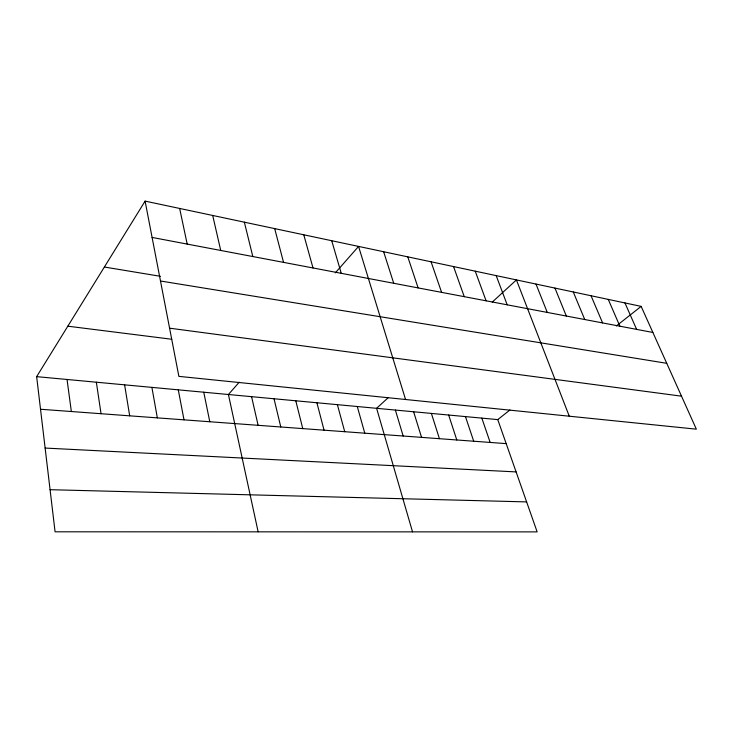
<?xml version="1.0" encoding="UTF-8"?>
<svg xmlns="http://www.w3.org/2000/svg" width="733" height="733" viewBox="0 0 733 733"><rect width="100%" height="100%" fill="white"/><g stroke="black" fill="none" stroke-linecap="round" stroke-linejoin="round"><path stroke-width="1.1" d="M36.65 376.643L497.762 419.606L537.142 531.883L55.076 531.81L36.65 376.643L145.097 201.117L641.146 306.376L696.35 429.171L178.87 376.368L145.097 201.117M239.215 382.223L228.412 394.51L258.144 531.837M335.311 272.868L358.565 246.416L405.551 399.494M388.316 397.57L376.606 408.318L412.532 531.865M492.301 302.06L516.417 279.905L569.275 416.207M497.762 419.606L509.93 409.994M616.38 325.928L641.146 306.376M50.073 489.699L526.624 501.903M45.125 448.065L516.105 471.905M40.526 409.252L506.182 443.621M67.83 326.185L171.751 339.251M169.589 328.182L681.516 396.177M160.49 281.005L666.737 363.311M104.379 267.023L160.463 276.314M152.097 237.428L652.874 332.461M624.956 302.94L636.629 329.374M608.262 299.394L619.88 326.203M591.045 295.747L602.599 322.923M573.279 291.972L584.751 319.533M554.945 288.087L566.325 316.033M535.997 284.065L547.276 312.423M496.177 275.617L507.199 304.818M475.231 271.164L486.107 300.814M453.544 266.565L464.255 296.663M431.077 261.8L441.605 292.366M481.828 418.122L490.166 442.439M465.464 416.601L473.71 441.22M407.786 256.862L418.112 287.913M448.66 415.034L456.796 439.974M383.634 251.731L393.731 283.286M431.389 413.421L439.424 438.691M413.632 411.772L421.548 437.372M395.38 410.068L403.168 436.016M331.719 240.717L341.266 273.327M357.283 406.522L364.777 433.185M303.774 234.789L313.009 267.966M337.391 404.662L344.721 431.7M274.683 228.614L283.552 262.377M316.903 402.756L324.059 430.179M295.793 400.786L302.756 428.603M244.346 222.172L252.821 256.541M274.023 398.761L280.785 426.982M212.698 215.456L220.725 250.457M251.575 396.672L258.117 425.314M179.649 208.447L187.19 244.089M203.765 392.21L209.785 421.75M178.275 389.837L184.01 419.844M151.905 387.381L157.329 417.874M124.61 384.834L129.686 415.831M96.344 382.205L101.044 413.724M67.042 379.474L71.348 411.525"/></g></svg>
